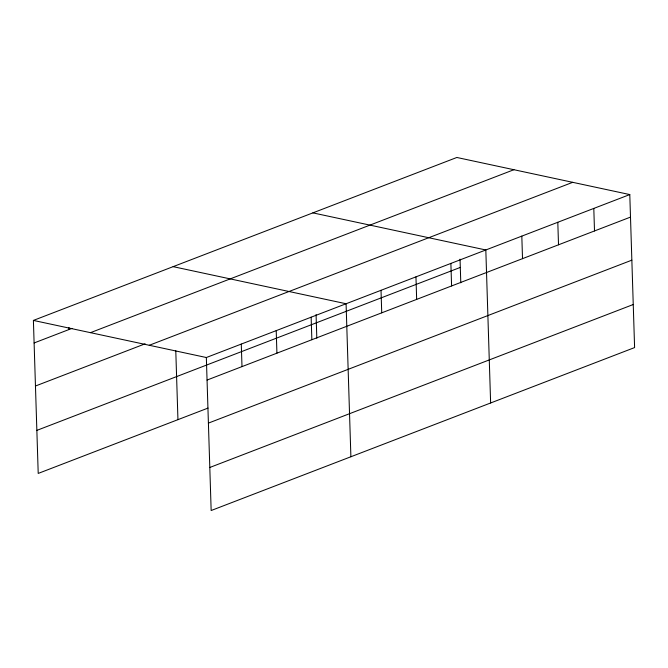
<?xml version="1.0" encoding="UTF-8"?>
<svg xmlns="http://www.w3.org/2000/svg" width="668" height="668" viewBox="0 0 668 668"><rect width="100%" height="100%" fill="white"/><g stroke="black" fill="none" stroke-linecap="round" stroke-linejoin="round"><path stroke-width="1" d="M208.024 408.081L38.21 473.428L33.4 320.423L456.845 157.473L629.79 194.572L634.6 347.577L211.155 510.527L206.345 357.522L629.79 194.572M34.11 342.96L71.952 328.397M90.472 332.664L513.917 169.714M35.462 386.012L145.115 343.82M149.273 345.281L572.718 182.322M36.857 430.376L460.302 267.417M207.055 380.059L630.5 217.1M208.408 423.111L631.853 260.161M209.802 467.475L633.247 304.516M312.874 212.875L485.82 249.974L490.629 402.979M173.137 266.649L346.082 303.748L350.892 456.753M33.4 320.423L206.345 357.522M593.802 208.416L594.503 230.953M557.805 222.269L558.515 244.805M521.817 236.121L522.518 258.658M460.043 259.167L460.786 282.798M450.883 263.417L451.593 285.954M415.955 276.861L416.657 299.398M381.019 290.304L381.729 312.841M316.073 314.57L316.816 338.2M311.146 317.191L311.856 339.728M276.218 330.635L276.919 353.172M241.282 344.078L241.991 366.615M175.784 350.809L177.947 419.654M68.979 327.47L69.046 329.516"/></g></svg>
